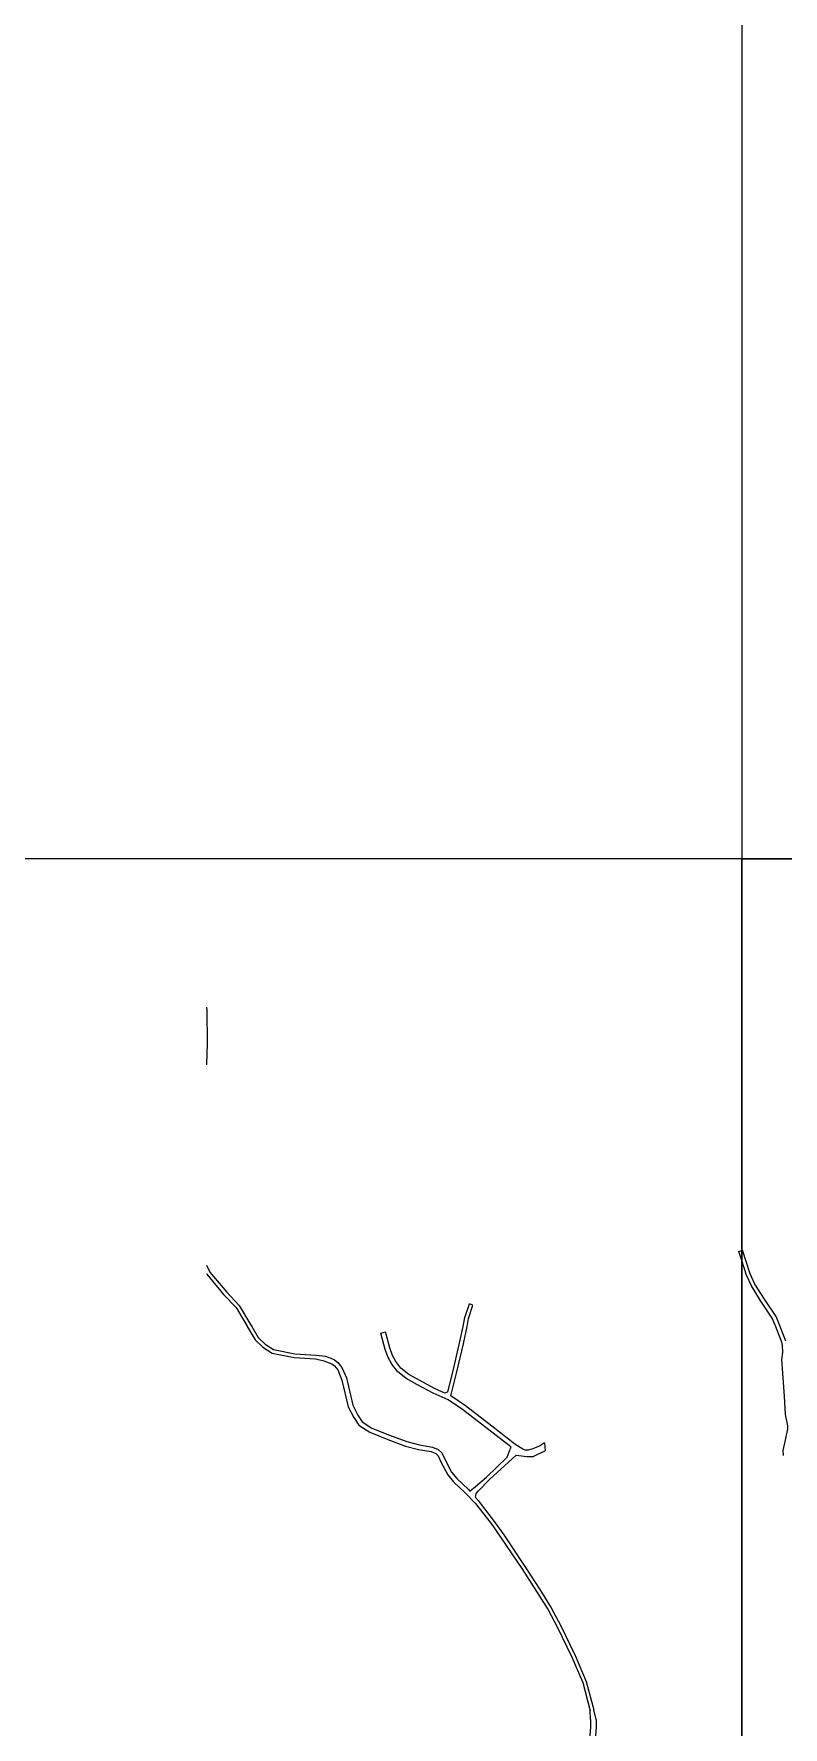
# Model space of a CAD drawing. Header units: metres. Extents: x -8000 to -4000, y -96000 to -93000.
# Drawn here: x -6773 to -6378, y -95258 to -94365 of the extents above; entities that cross this region are included whole.
import ezdxf

# ---------------------------------------------------------------- set-up
doc = ezdxf.new("R2010")
doc.units = ezdxf.units.M
doc.header["$LTSCALE"] = 2.5
doc.layers.add('図郭', color=7, linetype='Continuous')
doc.layers.add('道路', color=7, linetype='Continuous')

msp = doc.modelspace()

# ---------------------------------------------------------------- linework, layer by layer
at = {"layer": '図郭'}
for points in [[(-6400, -94800), (-5600, -94800), (-5600, -94200), (-6400, -94200)], [(-7200, -95400), (-6400, -95400), (-6400, -94800), (-7200, -94800)], [(-6400, -95400), (-5600, -95400), (-5600, -94800), (-6400, -94800)]]:
    msp.add_lwpolyline(points, close=True, dxfattribs=at)
at = {"layer": '道路'}
for points in [[(-6682.5, -94878.17), (-6682.28, -94879.78)], [(-6682.28, -94879.78), (-6682.01, -94897.39)], [(-6682.28, -94879.78), (-6682.01, -94897.39)], [(-6682.01, -94897.39), (-6682.46, -94908.27), (-6682.5, -94908.58)], [(-6401.59, -95007.15), (-6400, -95006.62)], [(-6400, -95011.92), (-6401.59, -95007.15)], [(-6400, -95006.62), (-6399.69, -95006.51)], [(-6387.99, -95032.31), (-6393.18, -95024.31), (-6395.58, -95018.86), (-6399.69, -95006.51)], [(-6682.5, -95014.42), (-6680.61, -95017.97), (-6671.89, -95028.41), (-6665.15, -95035.54), (-6659.19, -95045.57), (-6658.58, -95046.62)], [(-6389.89, -95033.41), (-6394.94, -95025.27), (-6397.45, -95019.58), (-6400, -95011.92)], [(-6682.5, -95018.69), (-6682.28, -95019.1), (-6673.38, -95029.74), (-6666.75, -95036.76), (-6660.92, -95046.57), (-6660.9, -95046.62)], [(-6547.02, -95046.62), (-6546.06, -95042.01), (-6543.75, -95034.78)], [(-6544.98, -95046.62), (-6544.12, -95042.52), (-6541.84, -95035.39)], [(-6541.84, -95035.39), (-6543.75, -95034.78)], [(-6382.37, -95046.01), (-6383.93, -95042.39), (-6389.89, -95033.41)], [(-6379.77, -95046.62), (-6381.93, -95041.44), (-6387.99, -95032.31)], [(-6660.9, -95046.62), (-6656.68, -95053.81), (-6652.71, -95057.58), (-6647.85, -95060.71), (-6636.14, -95063.07), (-6624.86, -95063.78), (-6620.51, -95064.74)], [(-6658.58, -95046.62), (-6655.1, -95052.56), (-6651.47, -95056), (-6647.08, -95058.82), (-6635.88, -95061.08), (-6624.63, -95061.79), (-6619.62, -95062.4)], [(-6590.46, -95050.26), (-6588.05, -95049.6)], [(-6521.93, -95110.24), (-6533.45, -95101.28), (-6547.31, -95090.57), (-6554.97, -95085.34), (-6562.89, -95081.82), (-6571.48, -95077.25), (-6577.12, -95074.15), (-6581.65, -95070.39), (-6584.6, -95066.53), (-6586.5, -95063.04), (-6588.1, -95058.83), (-6590.46, -95050.26)], [(-6556.74, -95081.82), (-6561.79, -95079.57), (-6570.3, -95075.05), (-6575.71, -95072.08), (-6579.84, -95068.65), (-6582.5, -95065.17), (-6584.23, -95061.99), (-6585.72, -95058.05), (-6588.05, -95049.6)], [(-6555.14, -95081.17), (-6552.5, -95070.8), (-6548.87, -95055.48), (-6547.02, -95046.62)], [(-6553.6, -95083.25), (-6550.56, -95071.29), (-6546.92, -95055.91), (-6544.98, -95046.62)], [(-6382.12, -95046.62), (-6382.37, -95046.01)], [(-6378.93, -95055.06), (-6381.66, -95047.7), (-6382.12, -95046.62)], [(-6376.82, -95054.37), (-6379.21, -95048.12), (-6379.77, -95046.62)], [(-6378.86, -95064.06), (-6378.39, -95060.21), (-6378.48, -95056.81), (-6378.93, -95055.06)], [(-6620.51, -95064.74), (-6616.31, -95066.34), (-6614.86, -95067.47), (-6613.15, -95069.59), (-6611, -95075.07), (-6607.63, -95089.16), (-6604.77, -95094.69), (-6602.03, -95098.77), (-6596.29, -95102.49), (-6586.81, -95106.37), (-6577.46, -95109.77), (-6570.63, -95111.65), (-6563.81, -95112.73), (-6561.51, -95113.74), (-6560.27, -95114.89), (-6558.78, -95118.15), (-6555.17, -95124.98), (-6552.13, -95128.59), (-6545.94, -95134.53)], [(-6619.62, -95062.4), (-6615.07, -95064.14), (-6613.09, -95065.68), (-6611.01, -95068.27), (-6608.48, -95073.86), (-6605.26, -95088.3), (-6602.61, -95093.41), (-6600.24, -95096.95), (-6595.12, -95100.27), (-6585.91, -95104.04), (-6576.7, -95107.39), (-6570.1, -95109.2), (-6563.1, -95110.31), (-6560.12, -95111.63), (-6558.21, -95113.4), (-6556.54, -95117.04), (-6553.08, -95123.57), (-6550.3, -95126.88), (-6544.21, -95132.73)], [(-6378.01, -95114.81), (-6378.23, -95112.21), (-6377, -95106.62), (-6375.66, -95100.62), (-6375.7, -95099.15), (-6376.92, -95093.1), (-6377.55, -95083.4), (-6378.86, -95064.06)], [(-6555.14, -95081.17), (-6556.74, -95081.82)], [(-6519.8, -95108.73), (-6531.89, -95099.32), (-6545.84, -95088.54), (-6553.6, -95083.25)], [(-6534.62, -95126.24), (-6523.72, -95115.73), (-6522.16, -95111.41)], [(-6534.62, -95126.24), (-6523.72, -95115.73), (-6522.16, -95111.41)], [(-6519.09, -95114.54), (-6533.11, -95127.49)], [(-6519.09, -95114.54), (-6533.11, -95127.49)], [(-6521.93, -95110.24), (-6522.16, -95111.41)], [(-6504.06, -95108.16), (-6506.82, -95109.77), (-6510.76, -95111.44), (-6512.69, -95111.9), (-6514.33, -95111.88), (-6515.61, -95111.46), (-6519.8, -95108.73)], [(-6519.09, -95114.54), (-6513.48, -95115.29), (-6510.09, -95115.26), (-6507.91, -95114.22), (-6503.69, -95112.32)], [(-6504.06, -95108.16), (-6503.69, -95112.32)], [(-6544.21, -95132.73), (-6543.52, -95133.51)], [(-6543.52, -95133.51), (-6540.57, -95131.12)], [(-6540.57, -95131.12), (-6534.62, -95126.24)], [(-6540.55, -95136.92), (-6540.19, -95134.87), (-6539.13, -95133.59)], [(-6533.11, -95127.49), (-6539.13, -95133.59)], [(-6545.94, -95134.53), (-6540.64, -95139.85), (-6532.21, -95150.72), (-6527.28, -95157.78), (-6515.79, -95174.97), (-6508.31, -95186.47), (-6502.23, -95196.17), (-6497.45, -95205.25), (-6489.71, -95221.18), (-6483.94, -95234.63), (-6480.06, -95249.46)], [(-6540.55, -95136.92), (-6539.11, -95138.57), (-6530.6, -95149.53), (-6525.63, -95156.66), (-6514.13, -95173.86), (-6506.62, -95185.4), (-6500.5, -95195.17), (-6495.66, -95204.35), (-6487.89, -95220.35), (-6482.04, -95233.99), (-6478.12, -95248.95)], [(-6479.82, -95254.04), (-6480.06, -95249.46)], [(-6476.82, -95254.06), (-6478.12, -95248.95)], [(-6479.82, -95254.04), (-6479.85, -95257.99), (-6480.5, -95267.09), (-6482.31, -95279.75), (-6482.71, -95299.81), (-6483.19, -95311.06), (-6480.38, -95325.04), (-6478.77, -95330.24), (-6472.41, -95344.09), (-6471.18, -95346.61), (-6466.69, -95355.78), (-6464.64, -95360.96), (-6462.26, -95367.85), (-6458.95, -95382.12), (-6457.66, -95387.63), (-6457.39, -95393.03), (-6457.97, -95398), (-6458.49, -95400)], [(-6476.82, -95254.06), (-6476.85, -95258.1), (-6477.51, -95267.41), (-6479.31, -95279.99), (-6479.71, -95299.85), (-6479.68, -95310.68), (-6477.45, -95324.35), (-6475.97, -95329.16), (-6469.7, -95342.8), (-6467.84, -95346.61), (-6463.95, -95354.57), (-6461.83, -95359.91), (-6459.37, -95367.02), (-6456.03, -95381.4), (-6454.68, -95387.21), (-6454.38, -95393.13), (-6455, -95398.51), (-6455.34, -95400)]]:
    msp.add_lwpolyline(points, dxfattribs=at)

doc.saveas('drawing.dxf')
